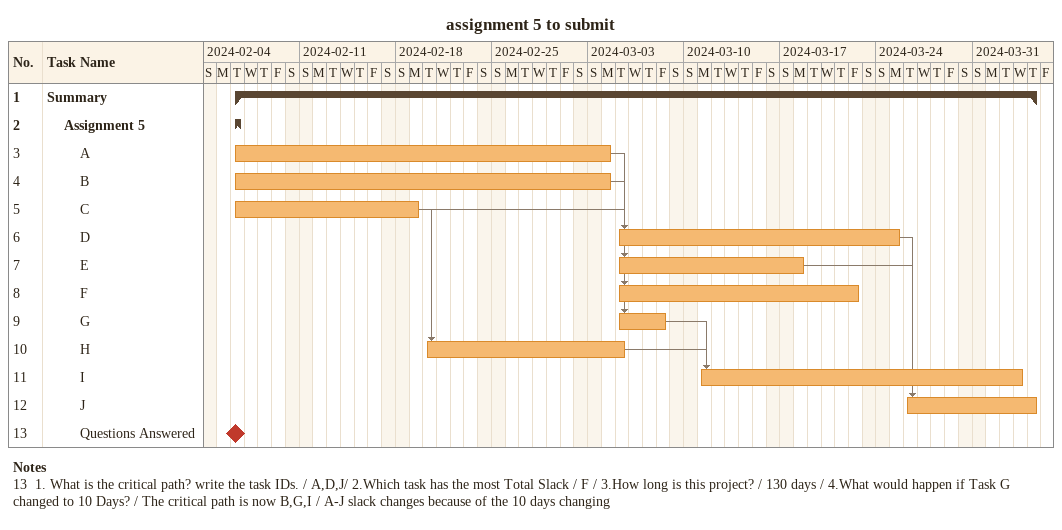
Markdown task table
assignment 5 to submit

| ID | Level | Task | Start | Finish | Predecessors |
|---|---|---|---|---|---|
| 1 | 1 | **Summary** | 2024-02-06 | 2024-04-04 |  |
| 2 | 2 | **Assignment 5** | 2024-02-06 | 2024-02-06 |  |
| 3 | 3 | A | 2024-02-06 | 2024-03-04 |  |
| 4 | 3 | B | 2024-02-06 | 2024-03-04 |  |
| 5 | 3 | C | 2024-02-06 | 2024-02-19 |  |
| 6 | 3 | D | 2024-03-05 | 2024-03-25 | 3 |
| 7 | 3 | E | 2024-03-05 | 2024-03-18 | 4, 5 |
| 8 | 3 | F | 2024-03-05 | 2024-03-22 | 4, 5 |
| 9 | 3 | G | 2024-03-05 | 2024-03-08 | 4, 5 |
| 10 | 3 | H | 2024-02-20 | 2024-03-05 | 5 |
| 11 | 3 | I | 2024-03-11 | 2024-04-03 | 10, 9 |
| 12 | 3 | J | 2024-03-26 | 2024-04-04 | 6, 7 |
| 13 | 3 | Questions Answered (milestone) | 2024-02-06 | 2024-02-06 |  |

Notes
- 13: 1. What is the critical path? write the task IDs. / A,D,J/ 2.Which task has the most Total Slack / F / 3.How long is this project? / 130 days / 4.What would happen if Task G changed to 10 Days? / The critical path is now B,G,I / A-J slack changes because of the 10 days changing
